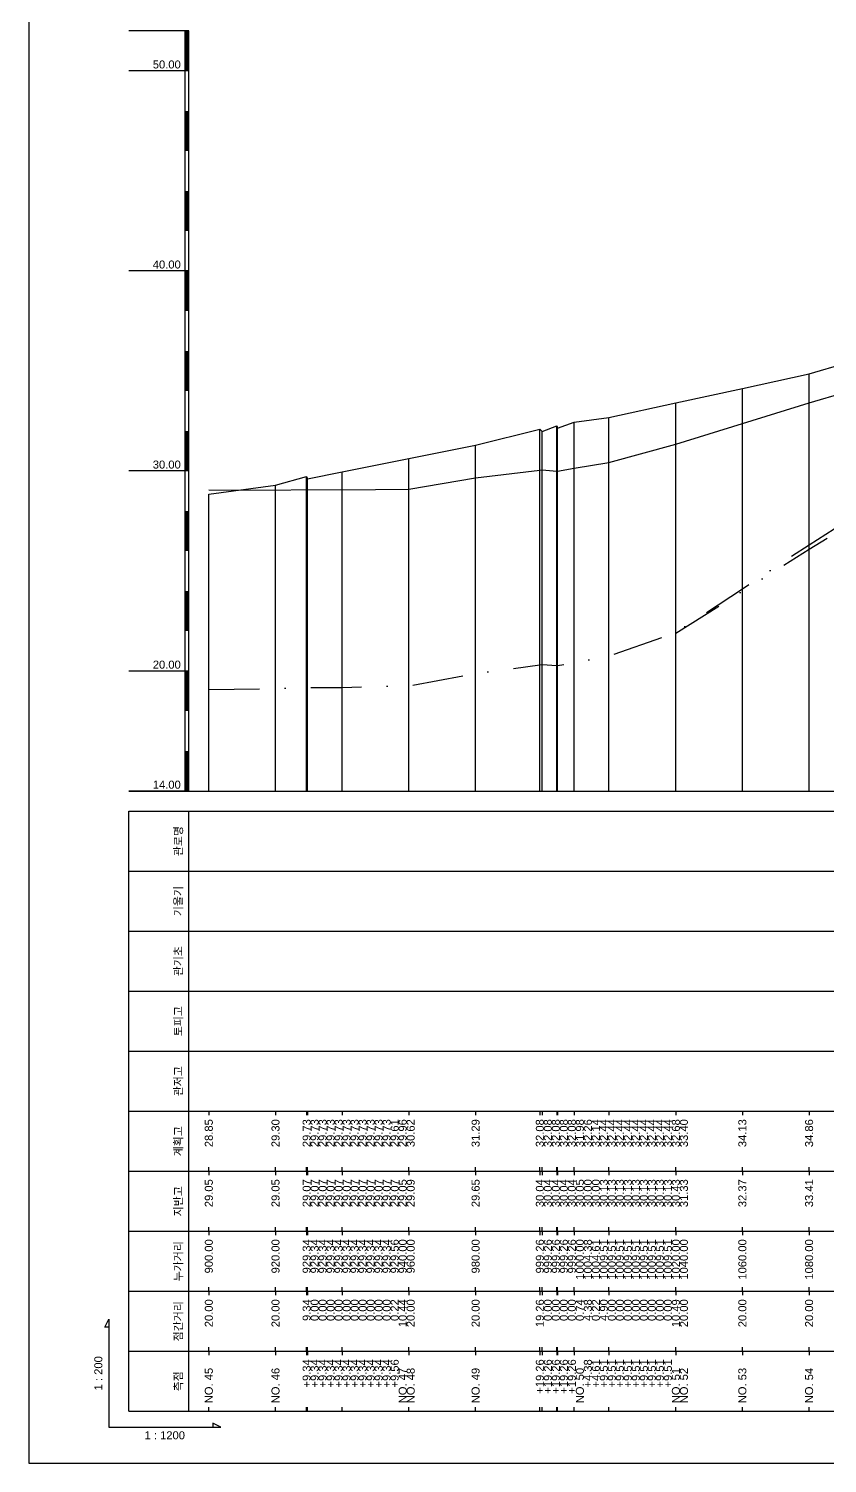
# Model space of a CAD drawing. Header units: millimetres. Extents: x -7351 to 135086, y 1419 to 5643.
# Drawn here: x 46460.4 to 46659.9, y 1419 to 1777.6 of the extents above; entities that cross this region are included whole.
import ezdxf
from ezdxf.enums import TextEntityAlignment as Align

# ---------------------------------------------------------------- set-up
doc = ezdxf.new("R2010")
doc.units = ezdxf.units.MM
doc.linetypes.add('DASHDOT', pattern=[25.4, 12.7, -6.35, 0, -6.35])
doc.linetypes.add('DIVIDE', pattern=[31.75, 12.7, -6.35, 0, -6.35, 0, -6.35])
for name, color, linetype in [('KZ_종단_계획선', 1, 'Continuous'), ('KZ_종단_도각', 7, 'Continuous'), ('KZ_종단_수직선', 7, 'Continuous'), ('KZ_종단_암선1', 56, 'DASHDOT'), ('KZ_종단_암선2', 4, 'DIVIDE'), ('KZ_종단_지반선', 3, 'Continuous'), ('KZ_종단_테이블문자', 7, 'Continuous'), ('KZ_종단_테이블선', 7, 'Continuous'), ('KZ_종단_폴대', 7, 'Continuous')]:
    doc.layers.add(name, color=color, linetype=linetype)
doc.styles.get("Standard").update_dxf_attribs({"font": 'arial.ttf'})

msp = doc.modelspace()

# ---------------------------------------------------------------- linework, layer by layer
at = {"layer": 'KZ_종단_계획선'}
msp.add_lwpolyline([(46505.36, 1661.27), (46505.36, 1661.27), (46522.03, 1663.52), (46529.81, 1665.7), (46529.81, 1665.7), (46529.81, 1665.7), (46529.81, 1665.7), (46529.81, 1665.7), (46529.81, 1665.7), (46529.81, 1665.7), (46529.81, 1665.7), (46529.81, 1665.7), (46529.81, 1665.7), (46529.81, 1665.7), (46530, 1665.07), (46538.69, 1666.82), (46555.36, 1670.16), (46572.03, 1673.51), (46588.07, 1677.45), (46588.07, 1677.45), (46588.07, 1677.45), (46588.07, 1677.45), (46588.07, 1677.45), (46588.69, 1676.91), (46592.35, 1678.34), (46592.53, 1677.72), (46596.62, 1679.24), (46596.62, 1679.24), (46596.62, 1679.24), (46596.62, 1679.24), (46596.62, 1679.24), (46596.62, 1679.24), (46596.62, 1679.24), (46596.62, 1679.24), (46596.62, 1679.24), (46605.36, 1680.44), (46622.03, 1684.06), (46638.69, 1687.69), (46655.36, 1691.32), (46664.47, 1693.97)], dxfattribs=at)
at = {"layer": 'KZ_종단_도각'}
msp.add_lwpolyline([(46460.36, 1419.04), (47301.36, 1419.04), (47301.36, 2013.04), (46460.36, 2013.04)], close=True, dxfattribs=at)
at = {"layer": 'KZ_종단_수직선'}
for p, q in [((46655.36, 1587.04), (46655.36, 1691.32)), ((46638.69, 1587.04), (46638.69, 1687.69)), ((46622.03, 1587.04), (46622.03, 1684.06)), ((46592.34, 1587.04), (46592.34, 1678.34)), ((46596.62, 1587.04), (46596.62, 1679.24)), ((46596.62, 1587.04), (46596.62, 1679.24)), ((46596.62, 1587.04), (46596.62, 1679.24)), ((46596.62, 1587.04), (46596.62, 1679.24)), ((46596.62, 1587.04), (46596.62, 1679.24)), ((46596.62, 1587.04), (46596.62, 1679.24)), ((46596.62, 1587.04), (46596.62, 1679.24)), ((46596.62, 1587.04), (46596.62, 1679.24)), ((46596.62, 1587.04), (46596.62, 1679.24)), ((46605.36, 1587.04), (46605.36, 1680.44)), ((46588.08, 1587.04), (46588.08, 1677.45)), ((46588.08, 1587.04), (46588.08, 1677.45)), ((46588.08, 1587.04), (46588.08, 1677.45)), ((46588.08, 1587.04), (46588.08, 1677.45)), ((46588.08, 1587.04), (46588.08, 1677.45)), ((46588.69, 1587.04), (46588.69, 1676.91)), ((46592.53, 1587.04), (46592.53, 1677.72)), ((46572.03, 1587.04), (46572.03, 1673.51)), ((46555.36, 1587.04), (46555.36, 1670.16)), ((46529.81, 1587.04), (46529.81, 1665.7)), ((46529.81, 1587.04), (46529.81, 1665.7)), ((46529.81, 1587.04), (46529.81, 1665.7)), ((46529.81, 1587.04), (46529.81, 1665.7)), ((46529.81, 1587.04), (46529.81, 1665.7)), ((46529.81, 1587.04), (46529.81, 1665.7)), ((46529.81, 1587.04), (46529.81, 1665.7)), ((46529.81, 1587.04), (46529.81, 1665.7)), ((46529.81, 1587.04), (46529.81, 1665.7)), ((46529.81, 1587.04), (46529.81, 1665.7)), ((46529.81, 1587.04), (46529.81, 1665.7)), ((46529.99, 1587.04), (46529.99, 1665.07)), ((46538.69, 1587.04), (46538.69, 1666.82)), ((46505.36, 1587.04), (46505.36, 1661.27)), ((46522.03, 1587.04), (46522.03, 1663.52))]:
    msp.add_line(p, q, dxfattribs=at)
at = {"layer": 'KZ_종단_암선1', "flags": 128}
msp.add_lwpolyline([(46505.36, 1612.46), (46522.03, 1612.66), (46529.81, 1612.88), (46529.81, 1612.88), (46529.81, 1612.88), (46529.81, 1612.88), (46529.81, 1612.88), (46529.81, 1612.88), (46529.81, 1612.88), (46529.81, 1612.88), (46529.81, 1612.88), (46529.81, 1612.88), (46529.81, 1612.88), (46529.99, 1612.88), (46538.69, 1612.95), (46555.36, 1613.37), (46572.03, 1616.43), (46588.08, 1618.59), (46588.08, 1618.59), (46588.08, 1618.59), (46588.08, 1618.59), (46588.08, 1618.59), (46588.69, 1618.67), (46592.34, 1618.44), (46592.53, 1618.43), (46596.62, 1619.18), (46596.62, 1619.18), (46596.62, 1619.18), (46596.62, 1619.18), (46596.62, 1619.18), (46596.62, 1619.18), (46596.62, 1619.18), (46596.62, 1619.18), (46596.62, 1619.18), (46605.36, 1620.78), (46622.03, 1626.64), (46638.69, 1637.61), (46655.36, 1648.61), (46664.47, 1654.38), (46664.47, 1654.38), (46664.47, 1654.38), (46664.47, 1654.38), (46664.47, 1654.38), (46664.65, 1654.5), (46672.03, 1658.18), (46688.69, 1665.78), (46705.36, 1670.95), (46722.03, 1676.52), (46731.93, 1679.6), (46731.93, 1679.6), (46731.93, 1679.6), (46731.93, 1679.6), (46731.93, 1679.6), (46732.66, 1679.83), (46738.69, 1682.34), (46753.05, 1687.42), (46755.36, 1688.24), (46772.03, 1695.33), (46788.69, 1703.24), (46805.36, 1710.37), (46809.89, 1712.49)], dxfattribs=at)
at = {"layer": 'KZ_종단_암선2', "flags": 128}
msp.add_lwpolyline([(46622.03, 1626.54), (46638.69, 1637), (46655.36, 1647.49), (46664.47, 1652.98), (46664.47, 1652.98), (46664.47, 1652.98), (46664.47, 1652.98), (46664.47, 1652.98), (46664.65, 1653.1), (46672.03, 1656.73), (46688.69, 1664.29), (46705.36, 1669.43), (46722.03, 1674.98), (46731.93, 1678.03), (46731.93, 1678.03), (46731.93, 1678.03), (46731.93, 1678.03), (46731.93, 1678.03), (46732.66, 1678.26), (46738.69, 1680.75), (46753.05, 1685.79), (46755.36, 1686.6), (46772.03, 1693.62), (46788.69, 1701.45), (46805.36, 1708.48), (46809.89, 1710.58)], dxfattribs=at)
at = {"layer": 'KZ_종단_지반선', "flags": 128}
msp.add_lwpolyline([(46505.36, 1662.31), (46522.03, 1662.27), (46529.81, 1662.37), (46529.81, 1662.37), (46529.81, 1662.37), (46529.81, 1662.37), (46529.81, 1662.37), (46529.81, 1662.37), (46529.81, 1662.37), (46529.81, 1662.37), (46529.81, 1662.37), (46529.81, 1662.37), (46529.81, 1662.37), (46529.99, 1662.37), (46538.69, 1662.31), (46555.36, 1662.49), (46572.03, 1665.31), (46588.08, 1667.23), (46588.08, 1667.23), (46588.08, 1667.23), (46588.08, 1667.23), (46588.08, 1667.23), (46588.69, 1667.31), (46592.34, 1667.03), (46592.53, 1667.02), (46596.62, 1667.71), (46596.62, 1667.71), (46596.62, 1667.71), (46596.62, 1667.71), (46596.62, 1667.71), (46596.62, 1667.71), (46596.62, 1667.71), (46596.62, 1667.71), (46596.62, 1667.71), (46605.36, 1669.18), (46622.03, 1673.71), (46638.69, 1678.89), (46655.36, 1684.1), (46664.47, 1686.7)], dxfattribs=at)
at = {"layer": 'KZ_종단_테이블선'}
for p, q in [((46485.36, 1587.04), (46814.89, 1587.04)), ((46485.36, 1567.04), (46485.36, 1582.04)), ((46485.36, 1582.04), (46814.89, 1582.04)), ((46500.36, 1567.04), (46500.36, 1582.04)), ((46485.36, 1552.04), (46485.36, 1567.04)), ((46485.36, 1567.04), (46814.89, 1567.04)), ((46500.36, 1552.04), (46500.36, 1567.04)), ((46485.36, 1537.04), (46485.36, 1552.04)), ((46485.36, 1552.04), (46814.89, 1552.04)), ((46500.36, 1537.04), (46500.36, 1552.04)), ((46485.36, 1522.04), (46485.36, 1537.04)), ((46485.36, 1537.04), (46814.89, 1537.04)), ((46500.36, 1522.04), (46500.36, 1537.04)), ((46485.36, 1507.04), (46485.36, 1522.04)), ((46485.36, 1522.04), (46814.89, 1522.04)), ((46500.36, 1507.04), (46500.36, 1522.04)), ((46485.36, 1492.04), (46485.36, 1507.04)), ((46485.36, 1507.04), (46814.89, 1507.04)), ((46500.36, 1492.04), (46500.36, 1507.04)), ((46505.36, 1507.04), (46505.36, 1506.04)), ((46522.03, 1507.04), (46522.03, 1506.04)), ((46529.81, 1507.04), (46529.81, 1506.04)), ((46529.81, 1507.04), (46529.81, 1506.04)), ((46529.81, 1507.04), (46529.81, 1506.04)), ((46529.81, 1507.04), (46529.81, 1506.04)), ((46529.81, 1507.04), (46529.81, 1506.04)), ((46529.81, 1507.04), (46529.81, 1506.04)), ((46529.81, 1507.04), (46529.81, 1506.04)), ((46529.81, 1507.04), (46529.81, 1506.04)), ((46529.81, 1507.04), (46529.81, 1506.04)), ((46529.81, 1507.04), (46529.81, 1506.04)), ((46529.81, 1507.04), (46529.81, 1506.04)), ((46529.99, 1507.04), (46529.99, 1506.04)), ((46538.69, 1507.04), (46538.69, 1506.04)), ((46555.36, 1507.04), (46555.36, 1506.04)), ((46572.03, 1507.04), (46572.03, 1506.04)), ((46588.08, 1507.04), (46588.08, 1506.04)), ((46588.08, 1507.04), (46588.08, 1506.04)), ((46588.08, 1507.04), (46588.08, 1506.04)), ((46588.08, 1507.04), (46588.08, 1506.04)), ((46588.08, 1507.04), (46588.08, 1506.04)), ((46588.69, 1507.04), (46588.69, 1506.04)), ((46592.34, 1507.04), (46592.34, 1506.04)), ((46592.53, 1507.04), (46592.53, 1506.04)), ((46596.62, 1507.04), (46596.62, 1506.04)), ((46596.62, 1507.04), (46596.62, 1506.04)), ((46596.62, 1507.04), (46596.62, 1506.04)), ((46596.62, 1507.04), (46596.62, 1506.04)), ((46596.62, 1507.04), (46596.62, 1506.04)), ((46596.62, 1507.04), (46596.62, 1506.04)), ((46596.62, 1507.04), (46596.62, 1506.04)), ((46596.62, 1507.04), (46596.62, 1506.04)), ((46596.62, 1507.04), (46596.62, 1506.04)), ((46605.36, 1507.04), (46605.36, 1506.04)), ((46622.03, 1507.04), (46622.03, 1506.04)), ((46638.69, 1507.04), (46638.69, 1506.04)), ((46655.36, 1507.04), (46655.36, 1506.04)), ((46485.36, 1477.04), (46485.36, 1492.04)), ((46485.36, 1492.04), (46814.89, 1492.04)), ((46500.36, 1477.04), (46500.36, 1492.04)), ((46505.36, 1492.04), (46505.36, 1493.04)), ((46505.36, 1492.04), (46505.36, 1491.04)), ((46522.03, 1492.04), (46522.03, 1493.04)), ((46522.03, 1492.04), (46522.03, 1491.04)), ((46529.81, 1492.04), (46529.81, 1493.04)), ((46529.81, 1492.04), (46529.81, 1493.04)), ((46529.81, 1492.04), (46529.81, 1493.04)), ((46529.81, 1492.04), (46529.81, 1493.04)), ((46529.81, 1492.04), (46529.81, 1493.04)), ((46529.81, 1492.04), (46529.81, 1493.04)), ((46529.81, 1492.04), (46529.81, 1493.04)), ((46529.81, 1492.04), (46529.81, 1493.04)), ((46529.81, 1492.04), (46529.81, 1493.04)), ((46529.81, 1492.04), (46529.81, 1493.04)), ((46529.81, 1492.04), (46529.81, 1493.04)), ((46529.81, 1492.04), (46529.81, 1491.04)), ((46529.81, 1492.04), (46529.81, 1491.04)), ((46529.81, 1492.04), (46529.81, 1491.04)), ((46529.81, 1492.04), (46529.81, 1491.04)), ((46529.81, 1492.04), (46529.81, 1491.04)), ((46529.81, 1492.04), (46529.81, 1491.04)), ((46529.81, 1492.04), (46529.81, 1491.04)), ((46529.81, 1492.04), (46529.81, 1491.04)), ((46529.81, 1492.04), (46529.81, 1491.04)), ((46529.81, 1492.04), (46529.81, 1491.04)), ((46529.81, 1492.04), (46529.81, 1491.04)), ((46529.99, 1492.04), (46529.99, 1493.04)), ((46529.99, 1492.04), (46529.99, 1491.04)), ((46538.69, 1492.04), (46538.69, 1493.04)), ((46538.69, 1492.04), (46538.69, 1491.04)), ((46555.36, 1492.04), (46555.36, 1493.04)), ((46555.36, 1492.04), (46555.36, 1491.04)), ((46572.03, 1492.04), (46572.03, 1493.04)), ((46572.03, 1492.04), (46572.03, 1491.04)), ((46588.08, 1492.04), (46588.08, 1493.04)), ((46588.08, 1492.04), (46588.08, 1493.04)), ((46588.08, 1492.04), (46588.08, 1493.04)), ((46588.08, 1492.04), (46588.08, 1493.04)), ((46588.08, 1492.04), (46588.08, 1493.04)), ((46588.08, 1492.04), (46588.08, 1491.04)), ((46588.08, 1492.04), (46588.08, 1491.04)), ((46588.08, 1492.04), (46588.08, 1491.04)), ((46588.08, 1492.04), (46588.08, 1491.04)), ((46588.08, 1492.04), (46588.08, 1491.04)), ((46588.69, 1492.04), (46588.69, 1493.04)), ((46588.69, 1492.04), (46588.69, 1491.04)), ((46592.34, 1492.04), (46592.34, 1493.04)), ((46592.34, 1492.04), (46592.34, 1491.04)), ((46592.53, 1492.04), (46592.53, 1493.04)), ((46592.53, 1492.04), (46592.53, 1491.04)), ((46596.62, 1492.04), (46596.62, 1493.04)), ((46596.62, 1492.04), (46596.62, 1493.04)), ((46596.62, 1492.04), (46596.62, 1493.04)), ((46596.62, 1492.04), (46596.62, 1493.04)), ((46596.62, 1492.04), (46596.62, 1493.04)), ((46596.62, 1492.04), (46596.62, 1493.04)), ((46596.62, 1492.04), (46596.62, 1493.04)), ((46596.62, 1492.04), (46596.62, 1493.04)), ((46596.62, 1492.04), (46596.62, 1493.04)), ((46596.62, 1492.04), (46596.62, 1491.04)), ((46596.62, 1492.04), (46596.62, 1491.04)), ((46596.62, 1492.04), (46596.62, 1491.04)), ((46596.62, 1492.04), (46596.62, 1491.04)), ((46596.62, 1492.04), (46596.62, 1491.04)), ((46596.62, 1492.04), (46596.62, 1491.04)), ((46596.62, 1492.04), (46596.62, 1491.04)), ((46596.62, 1492.04), (46596.62, 1491.04)), ((46596.62, 1492.04), (46596.62, 1491.04)), ((46605.36, 1492.04), (46605.36, 1493.04)), ((46605.36, 1492.04), (46605.36, 1491.04)), ((46622.03, 1492.04), (46622.03, 1493.04)), ((46622.03, 1492.04), (46622.03, 1491.04)), ((46638.69, 1492.04), (46638.69, 1493.04)), ((46638.69, 1492.04), (46638.69, 1491.04)), ((46655.36, 1492.04), (46655.36, 1493.04)), ((46655.36, 1492.04), (46655.36, 1491.04)), ((46505.36, 1477.04), (46505.36, 1478.04)), ((46522.03, 1477.04), (46522.03, 1478.04)), ((46529.81, 1477.04), (46529.81, 1478.04)), ((46529.81, 1477.04), (46529.81, 1478.04)), ((46529.81, 1477.04), (46529.81, 1478.04)), ((46529.81, 1477.04), (46529.81, 1478.04)), ((46529.81, 1477.04), (46529.81, 1478.04)), ((46529.81, 1477.04), (46529.81, 1478.04)), ((46529.81, 1477.04), (46529.81, 1478.04)), ((46529.81, 1477.04), (46529.81, 1478.04)), ((46529.81, 1477.04), (46529.81, 1478.04)), ((46529.81, 1477.04), (46529.81, 1478.04)), ((46529.81, 1477.04), (46529.81, 1478.04)), ((46529.99, 1477.04), (46529.99, 1478.04)), ((46538.69, 1477.04), (46538.69, 1478.04)), ((46555.36, 1477.04), (46555.36, 1478.04)), ((46572.03, 1477.04), (46572.03, 1478.04)), ((46588.08, 1477.04), (46588.08, 1478.04)), ((46588.08, 1477.04), (46588.08, 1478.04)), ((46588.08, 1477.04), (46588.08, 1478.04)), ((46588.08, 1477.04), (46588.08, 1478.04)), ((46588.08, 1477.04), (46588.08, 1478.04)), ((46588.69, 1477.04), (46588.69, 1478.04)), ((46592.34, 1477.04), (46592.34, 1478.04)), ((46592.53, 1477.04), (46592.53, 1478.04)), ((46596.62, 1477.04), (46596.62, 1478.04)), ((46596.62, 1477.04), (46596.62, 1478.04)), ((46596.62, 1477.04), (46596.62, 1478.04)), ((46596.62, 1477.04), (46596.62, 1478.04)), ((46596.62, 1477.04), (46596.62, 1478.04)), ((46596.62, 1477.04), (46596.62, 1478.04)), ((46596.62, 1477.04), (46596.62, 1478.04)), ((46596.62, 1477.04), (46596.62, 1478.04)), ((46596.62, 1477.04), (46596.62, 1478.04)), ((46605.36, 1477.04), (46605.36, 1478.04)), ((46622.03, 1477.04), (46622.03, 1478.04)), ((46638.69, 1477.04), (46638.69, 1478.04)), ((46655.36, 1477.04), (46655.36, 1478.04)), ((46485.36, 1462.04), (46485.36, 1477.04)), ((46485.36, 1477.04), (46814.89, 1477.04)), ((46500.36, 1462.04), (46500.36, 1477.04)), ((46505.36, 1477.04), (46505.36, 1476.04)), ((46522.03, 1477.04), (46522.03, 1476.04)), ((46529.81, 1477.04), (46529.81, 1476.04)), ((46529.81, 1477.04), (46529.81, 1476.04)), ((46529.81, 1477.04), (46529.81, 1476.04)), ((46529.81, 1477.04), (46529.81, 1476.04)), ((46529.81, 1477.04), (46529.81, 1476.04)), ((46529.81, 1477.04), (46529.81, 1476.04)), ((46529.81, 1477.04), (46529.81, 1476.04)), ((46529.81, 1477.04), (46529.81, 1476.04)), ((46529.81, 1477.04), (46529.81, 1476.04)), ((46529.81, 1477.04), (46529.81, 1476.04)), ((46529.81, 1477.04), (46529.81, 1476.04)), ((46529.99, 1477.04), (46529.99, 1476.04)), ((46538.69, 1477.04), (46538.69, 1476.04)), ((46555.36, 1477.04), (46555.36, 1476.04)), ((46572.03, 1477.04), (46572.03, 1476.04)), ((46588.08, 1477.04), (46588.08, 1476.04)), ((46588.08, 1477.04), (46588.08, 1476.04)), ((46588.08, 1477.04), (46588.08, 1476.04)), ((46588.08, 1477.04), (46588.08, 1476.04)), ((46588.08, 1477.04), (46588.08, 1476.04)), ((46588.69, 1477.04), (46588.69, 1476.04)), ((46592.34, 1477.04), (46592.34, 1476.04)), ((46592.53, 1477.04), (46592.53, 1476.04)), ((46596.62, 1477.04), (46596.62, 1476.04)), ((46596.62, 1477.04), (46596.62, 1476.04)), ((46596.62, 1477.04), (46596.62, 1476.04)), ((46596.62, 1477.04), (46596.62, 1476.04)), ((46596.62, 1477.04), (46596.62, 1476.04)), ((46596.62, 1477.04), (46596.62, 1476.04)), ((46596.62, 1477.04), (46596.62, 1476.04)), ((46596.62, 1477.04), (46596.62, 1476.04)), ((46596.62, 1477.04), (46596.62, 1476.04)), ((46605.36, 1477.04), (46605.36, 1476.04)), ((46622.03, 1477.04), (46622.03, 1476.04)), ((46638.69, 1477.04), (46638.69, 1476.04)), ((46655.36, 1477.04), (46655.36, 1476.04)), ((46505.36, 1462.04), (46505.36, 1463.04)), ((46522.03, 1462.04), (46522.03, 1463.04)), ((46529.81, 1462.04), (46529.81, 1463.04)), ((46529.81, 1462.04), (46529.81, 1463.04)), ((46529.81, 1462.04), (46529.81, 1463.04)), ((46529.81, 1462.04), (46529.81, 1463.04)), ((46529.81, 1462.04), (46529.81, 1463.04)), ((46529.81, 1462.04), (46529.81, 1463.04)), ((46529.81, 1462.04), (46529.81, 1463.04)), ((46529.81, 1462.04), (46529.81, 1463.04)), ((46529.81, 1462.04), (46529.81, 1463.04)), ((46529.81, 1462.04), (46529.81, 1463.04)), ((46529.81, 1462.04), (46529.81, 1463.04)), ((46529.99, 1462.04), (46529.99, 1463.04)), ((46538.69, 1462.04), (46538.69, 1463.04)), ((46555.36, 1462.04), (46555.36, 1463.04)), ((46572.03, 1462.04), (46572.03, 1463.04)), ((46588.08, 1462.04), (46588.08, 1463.04)), ((46588.08, 1462.04), (46588.08, 1463.04)), ((46588.08, 1462.04), (46588.08, 1463.04)), ((46588.08, 1462.04), (46588.08, 1463.04)), ((46588.08, 1462.04), (46588.08, 1463.04)), ((46588.69, 1462.04), (46588.69, 1463.04)), ((46592.34, 1462.04), (46592.34, 1463.04)), ((46592.53, 1462.04), (46592.53, 1463.04)), ((46596.62, 1462.04), (46596.62, 1463.04)), ((46596.62, 1462.04), (46596.62, 1463.04)), ((46596.62, 1462.04), (46596.62, 1463.04)), ((46596.62, 1462.04), (46596.62, 1463.04)), ((46596.62, 1462.04), (46596.62, 1463.04)), ((46596.62, 1462.04), (46596.62, 1463.04)), ((46596.62, 1462.04), (46596.62, 1463.04)), ((46596.62, 1462.04), (46596.62, 1463.04)), ((46596.62, 1462.04), (46596.62, 1463.04)), ((46605.36, 1462.04), (46605.36, 1463.04)), ((46622.03, 1462.04), (46622.03, 1463.04)), ((46638.69, 1462.04), (46638.69, 1463.04)), ((46655.36, 1462.04), (46655.36, 1463.04)), ((46485.36, 1447.04), (46485.36, 1462.04)), ((46485.36, 1462.04), (46814.89, 1462.04)), ((46500.36, 1447.04), (46500.36, 1462.04)), ((46505.36, 1462.04), (46505.36, 1461.04)), ((46522.03, 1462.04), (46522.03, 1461.04)), ((46529.81, 1462.04), (46529.81, 1461.04)), ((46529.81, 1462.04), (46529.81, 1461.04)), ((46529.81, 1462.04), (46529.81, 1461.04)), ((46529.81, 1462.04), (46529.81, 1461.04)), ((46529.81, 1462.04), (46529.81, 1461.04)), ((46529.81, 1462.04), (46529.81, 1461.04)), ((46529.81, 1462.04), (46529.81, 1461.04)), ((46529.81, 1462.04), (46529.81, 1461.04)), ((46529.81, 1462.04), (46529.81, 1461.04)), ((46529.81, 1462.04), (46529.81, 1461.04)), ((46529.81, 1462.04), (46529.81, 1461.04)), ((46529.99, 1462.04), (46529.99, 1461.04)), ((46538.69, 1462.04), (46538.69, 1461.04)), ((46555.36, 1462.04), (46555.36, 1461.04)), ((46572.03, 1462.04), (46572.03, 1461.04)), ((46588.08, 1462.04), (46588.08, 1461.04)), ((46588.08, 1462.04), (46588.08, 1461.04)), ((46588.08, 1462.04), (46588.08, 1461.04)), ((46588.08, 1462.04), (46588.08, 1461.04)), ((46588.08, 1462.04), (46588.08, 1461.04)), ((46588.69, 1462.04), (46588.69, 1461.04)), ((46592.34, 1462.04), (46592.34, 1461.04)), ((46592.53, 1462.04), (46592.53, 1461.04)), ((46596.62, 1462.04), (46596.62, 1461.04)), ((46596.62, 1462.04), (46596.62, 1461.04)), ((46596.62, 1462.04), (46596.62, 1461.04)), ((46596.62, 1462.04), (46596.62, 1461.04)), ((46596.62, 1462.04), (46596.62, 1461.04)), ((46596.62, 1462.04), (46596.62, 1461.04)), ((46596.62, 1462.04), (46596.62, 1461.04)), ((46596.62, 1462.04), (46596.62, 1461.04)), ((46596.62, 1462.04), (46596.62, 1461.04)), ((46605.36, 1462.04), (46605.36, 1461.04)), ((46622.03, 1462.04), (46622.03, 1461.04)), ((46638.69, 1462.04), (46638.69, 1461.04)), ((46655.36, 1462.04), (46655.36, 1461.04)), ((46485.36, 1432.04), (46485.36, 1447.04)), ((46485.36, 1447.04), (46814.89, 1447.04)), ((46500.36, 1432.04), (46500.36, 1447.04)), ((46505.36, 1447.04), (46505.36, 1448.04)), ((46505.36, 1447.04), (46505.36, 1446.04)), ((46522.03, 1447.04), (46522.03, 1448.04)), ((46522.03, 1447.04), (46522.03, 1446.04)), ((46529.81, 1447.04), (46529.81, 1448.04)), ((46529.81, 1447.04), (46529.81, 1448.04)), ((46529.81, 1447.04), (46529.81, 1448.04)), ((46529.81, 1447.04), (46529.81, 1448.04)), ((46529.81, 1447.04), (46529.81, 1448.04)), ((46529.81, 1447.04), (46529.81, 1448.04)), ((46529.81, 1447.04), (46529.81, 1448.04)), ((46529.81, 1447.04), (46529.81, 1448.04)), ((46529.81, 1447.04), (46529.81, 1448.04)), ((46529.81, 1447.04), (46529.81, 1448.04)), ((46529.81, 1447.04), (46529.81, 1448.04)), ((46529.81, 1447.04), (46529.81, 1446.04)), ((46529.81, 1447.04), (46529.81, 1446.04)), ((46529.81, 1447.04), (46529.81, 1446.04)), ((46529.81, 1447.04), (46529.81, 1446.04)), ((46529.81, 1447.04), (46529.81, 1446.04)), ((46529.81, 1447.04), (46529.81, 1446.04)), ((46529.81, 1447.04), (46529.81, 1446.04)), ((46529.81, 1447.04), (46529.81, 1446.04)), ((46529.81, 1447.04), (46529.81, 1446.04)), ((46529.81, 1447.04), (46529.81, 1446.04)), ((46529.81, 1447.04), (46529.81, 1446.04)), ((46529.99, 1447.04), (46529.99, 1448.04)), ((46529.99, 1447.04), (46529.99, 1446.04)), ((46538.69, 1447.04), (46538.69, 1448.04)), ((46538.69, 1447.04), (46538.69, 1446.04)), ((46555.36, 1447.04), (46555.36, 1448.04)), ((46555.36, 1447.04), (46555.36, 1446.04)), ((46572.03, 1447.04), (46572.03, 1448.04)), ((46572.03, 1447.04), (46572.03, 1446.04)), ((46588.08, 1447.04), (46588.08, 1448.04)), ((46588.08, 1447.04), (46588.08, 1448.04)), ((46588.08, 1447.04), (46588.08, 1448.04)), ((46588.08, 1447.04), (46588.08, 1448.04)), ((46588.08, 1447.04), (46588.08, 1448.04)), ((46588.08, 1447.04), (46588.08, 1446.04)), ((46588.08, 1447.04), (46588.08, 1446.04)), ((46588.08, 1447.04), (46588.08, 1446.04)), ((46588.08, 1447.04), (46588.08, 1446.04)), ((46588.08, 1447.04), (46588.08, 1446.04)), ((46588.69, 1447.04), (46588.69, 1448.04)), ((46588.69, 1447.04), (46588.69, 1446.04)), ((46592.34, 1447.04), (46592.34, 1448.04)), ((46592.34, 1447.04), (46592.34, 1446.04)), ((46592.53, 1447.04), (46592.53, 1448.04)), ((46592.53, 1447.04), (46592.53, 1446.04)), ((46596.62, 1447.04), (46596.62, 1448.04)), ((46596.62, 1447.04), (46596.62, 1448.04)), ((46596.62, 1447.04), (46596.62, 1448.04)), ((46596.62, 1447.04), (46596.62, 1448.04)), ((46596.62, 1447.04), (46596.62, 1448.04)), ((46596.62, 1447.04), (46596.62, 1448.04)), ((46596.62, 1447.04), (46596.62, 1448.04)), ((46596.62, 1447.04), (46596.62, 1448.04)), ((46596.62, 1447.04), (46596.62, 1448.04)), ((46596.62, 1447.04), (46596.62, 1446.04)), ((46596.62, 1447.04), (46596.62, 1446.04)), ((46596.62, 1447.04), (46596.62, 1446.04)), ((46596.62, 1447.04), (46596.62, 1446.04)), ((46596.62, 1447.04), (46596.62, 1446.04)), ((46596.62, 1447.04), (46596.62, 1446.04)), ((46596.62, 1447.04), (46596.62, 1446.04)), ((46596.62, 1447.04), (46596.62, 1446.04)), ((46596.62, 1447.04), (46596.62, 1446.04)), ((46605.36, 1447.04), (46605.36, 1448.04)), ((46605.36, 1447.04), (46605.36, 1446.04)), ((46622.03, 1447.04), (46622.03, 1448.04)), ((46622.03, 1447.04), (46622.03, 1446.04)), ((46638.69, 1447.04), (46638.69, 1448.04)), ((46638.69, 1447.04), (46638.69, 1446.04)), ((46655.36, 1447.04), (46655.36, 1448.04)), ((46655.36, 1447.04), (46655.36, 1446.04)), ((46485.36, 1432.04), (46814.89, 1432.04)), ((46505.36, 1432.04), (46505.36, 1433.04)), ((46522.03, 1432.04), (46522.03, 1433.04)), ((46529.81, 1432.04), (46529.81, 1433.04)), ((46529.81, 1432.04), (46529.81, 1433.04)), ((46529.81, 1432.04), (46529.81, 1433.04)), ((46529.81, 1432.04), (46529.81, 1433.04)), ((46529.81, 1432.04), (46529.81, 1433.04)), ((46529.81, 1432.04), (46529.81, 1433.04)), ((46529.81, 1432.04), (46529.81, 1433.04)), ((46529.81, 1432.04), (46529.81, 1433.04)), ((46529.81, 1432.04), (46529.81, 1433.04)), ((46529.81, 1432.04), (46529.81, 1433.04)), ((46529.81, 1432.04), (46529.81, 1433.04)), ((46529.99, 1432.04), (46529.99, 1433.04)), ((46538.69, 1432.04), (46538.69, 1433.04)), ((46555.36, 1432.04), (46555.36, 1433.04)), ((46572.03, 1432.04), (46572.03, 1433.04)), ((46588.08, 1432.04), (46588.08, 1433.04)), ((46588.08, 1432.04), (46588.08, 1433.04)), ((46588.08, 1432.04), (46588.08, 1433.04)), ((46588.08, 1432.04), (46588.08, 1433.04)), ((46588.08, 1432.04), (46588.08, 1433.04)), ((46588.69, 1432.04), (46588.69, 1433.04)), ((46592.34, 1432.04), (46592.34, 1433.04)), ((46592.53, 1432.04), (46592.53, 1433.04)), ((46596.62, 1432.04), (46596.62, 1433.04)), ((46596.62, 1432.04), (46596.62, 1433.04)), ((46596.62, 1432.04), (46596.62, 1433.04)), ((46596.62, 1432.04), (46596.62, 1433.04)), ((46596.62, 1432.04), (46596.62, 1433.04)), ((46596.62, 1432.04), (46596.62, 1433.04)), ((46596.62, 1432.04), (46596.62, 1433.04)), ((46596.62, 1432.04), (46596.62, 1433.04)), ((46596.62, 1432.04), (46596.62, 1433.04)), ((46605.36, 1432.04), (46605.36, 1433.04)), ((46622.03, 1432.04), (46622.03, 1433.04)), ((46638.69, 1432.04), (46638.69, 1433.04)), ((46655.36, 1432.04), (46655.36, 1433.04))]:
    msp.add_line(p, q, dxfattribs=at)
msp.add_lwpolyline([(46480.36, 1453.04), (46479.36, 1453.04), (46480.36, 1455.04), (46480.36, 1428.04), (46508.36, 1428.04), (46506.36, 1429.04), (46506.36, 1428.04)], dxfattribs=at)
at = {"layer": 'KZ_종단_폴대'}
for p, q in [((46500.36, 1777.04), (46485.36, 1777.04)), ((46500.36, 1767.04), (46485.36, 1767.04)), ((46500.36, 1717.04), (46485.36, 1717.04)), ((46500.36, 1667.04), (46485.36, 1667.04)), ((46500.36, 1617.04), (46485.36, 1617.04)), ((46500.36, 1587.04), (46485.36, 1587.04))]:
    msp.add_line(p, q, dxfattribs=at)
for points in [[(46499.86, 1767.04, 1, 1, 0), (46499.86, 1777.04, 1, 1, 0)], [(46499.86, 1747.04, 1, 1, 0), (46499.86, 1757.04, 1, 1, 0)], [(46499.86, 1727.04, 1, 1, 0), (46499.86, 1737.04, 1, 1, 0)], [(46499.86, 1707.04, 1, 1, 0), (46499.86, 1717.04, 1, 1, 0)], [(46499.86, 1687.04, 1, 1, 0), (46499.86, 1697.04, 1, 1, 0)], [(46499.86, 1667.04, 1, 1, 0), (46499.86, 1677.04, 1, 1, 0)], [(46499.86, 1647.04, 1, 1, 0), (46499.86, 1657.04, 1, 1, 0)], [(46499.86, 1627.04, 1, 1, 0), (46499.86, 1637.04, 1, 1, 0)], [(46499.86, 1607.04, 1, 1, 0), (46499.86, 1617.04, 1, 1, 0)], [(46499.86, 1587.04, 1, 1, 0), (46499.86, 1597.04, 1, 1, 0)]]:
    msp.add_lwpolyline(points, format="xyseb", dxfattribs=at)
msp.add_lwpolyline([(46500.36, 1587.04), (46500.36, 1777.04), (46499.36, 1777.04), (46499.36, 1587.04), (46500.36, 1587.04)], dxfattribs=at)

# ---------------------------------------------------------------- texts
at = {"layer": 'KZ_종단_테이블문자'}
for s, p in [('28.85', (46505.36, 1505.04)), ('29.30', (46522.03, 1505.04)), ('29.73', (46529.81, 1505.04)), ('29.73', (46531.81, 1505.04)), ('29.73', (46533.81, 1505.04)), ('29.73', (46535.81, 1505.04)), ('29.73', (46537.81, 1505.04)), ('29.73', (46539.81, 1505.04)), ('29.73', (46541.81, 1505.04)), ('29.73', (46543.81, 1505.04)), ('29.73', (46545.81, 1505.04)), ('29.73', (46547.81, 1505.04)), ('29.73', (46549.81, 1505.04)), ('29.61', (46551.81, 1505.04)), ('29.96', (46553.81, 1505.04)), ('30.62', (46555.81, 1505.04)), ('31.29', (46572.03, 1505.04)), ('32.08', (46588.08, 1505.04)), ('32.08', (46590.08, 1505.04)), ('32.08', (46592.08, 1505.04)), ('32.08', (46594.08, 1505.04)), ('32.08', (46596.08, 1505.04)), ('31.98', (46598.08, 1505.04)), ('32.26', (46600.08, 1505.04)), ('32.14', (46602.08, 1505.04)), ('32.44', (46604.08, 1505.04)), ('32.44', (46606.08, 1505.04)), ('32.44', (46608.08, 1505.04)), ('32.44', (46610.08, 1505.04)), ('32.44', (46612.08, 1505.04)), ('32.44', (46614.08, 1505.04)), ('32.44', (46616.08, 1505.04)), ('32.44', (46618.08, 1505.04)), ('32.44', (46620.08, 1505.04)), ('32.68', (46622.08, 1505.04)), ('33.40', (46624.08, 1505.04)), ('34.13', (46638.69, 1505.04)), ('34.86', (46655.36, 1505.04)), ('29.05', (46505.36, 1490.04)), ('29.05', (46522.03, 1490.04)), ('29.07', (46529.81, 1490.04)), ('29.07', (46531.81, 1490.04)), ('29.07', (46533.81, 1490.04)), ('29.07', (46535.81, 1490.04)), ('29.07', (46537.81, 1490.04)), ('29.07', (46539.81, 1490.04)), ('29.07', (46541.81, 1490.04)), ('29.07', (46543.81, 1490.04)), ('29.07', (46545.81, 1490.04)), ('29.07', (46547.81, 1490.04)), ('29.07', (46549.81, 1490.04)), ('29.07', (46551.81, 1490.04)), ('29.05', (46553.81, 1490.04)), ('29.09', (46555.81, 1490.04)), ('29.65', (46572.03, 1490.04)), ('30.04', (46588.08, 1490.04)), ('30.04', (46590.08, 1490.04)), ('30.04', (46592.08, 1490.04)), ('30.04', (46594.08, 1490.04)), ('30.04', (46596.08, 1490.04)), ('30.05', (46598.08, 1490.04)), ('30.00', (46600.08, 1490.04)), ('30.00', (46602.08, 1490.04)), ('30.13', (46604.08, 1490.04)), ('30.13', (46606.08, 1490.04)), ('30.13', (46608.08, 1490.04)), ('30.13', (46610.08, 1490.04)), ('30.13', (46612.08, 1490.04)), ('30.13', (46614.08, 1490.04)), ('30.13', (46616.08, 1490.04)), ('30.13', (46618.08, 1490.04)), ('30.13', (46620.08, 1490.04)), ('30.43', (46622.08, 1490.04)), ('31.33', (46624.08, 1490.04)), ('32.37', (46638.69, 1490.04)), ('33.41', (46655.36, 1490.04)), ('900.00', (46505.36, 1475.04)), ('920.00', (46522.03, 1475.04)), ('929.34', (46529.81, 1475.04)), ('929.34', (46531.81, 1475.04)), ('929.34', (46533.81, 1475.04)), ('929.34', (46535.81, 1475.04)), ('929.34', (46537.81, 1475.04)), ('929.34', (46539.81, 1475.04)), ('929.34', (46541.81, 1475.04)), ('929.34', (46543.81, 1475.04)), ('929.34', (46545.81, 1475.04)), ('929.34', (46547.81, 1475.04)), ('929.34', (46549.81, 1475.04)), ('929.56', (46551.81, 1475.04)), ('940.00', (46553.81, 1475.04)), ('960.00', (46555.81, 1475.04)), ('980.00', (46572.03, 1475.04)), ('999.26', (46588.08, 1475.04)), ('999.26', (46590.08, 1475.04)), ('999.26', (46592.08, 1475.04)), ('999.26', (46594.08, 1475.04)), ('999.26', (46596.08, 1475.04)), ('1000.00', (46598.08, 1475.04)), ('1004.38', (46600.08, 1475.04)), ('1004.61', (46602.08, 1475.04)), ('1009.51', (46604.08, 1475.04)), ('1009.51', (46606.08, 1475.04)), ('1009.51', (46608.08, 1475.04)), ('1009.51', (46610.08, 1475.04)), ('1009.51', (46612.08, 1475.04)), ('1009.51', (46614.08, 1475.04)), ('1009.51', (46616.08, 1475.04)), ('1009.51', (46618.08, 1475.04)), ('1009.51', (46620.08, 1475.04)), ('1020.00', (46622.08, 1475.04)), ('1040.00', (46624.08, 1475.04)), ('1060.00', (46638.69, 1475.04)), ('1080.00', (46655.36, 1475.04)), ('20.00', (46505.36, 1460.04)), ('20.00', (46522.03, 1460.04)), ('9.34', (46529.81, 1460.04)), ('0.00', (46531.81, 1460.04)), ('0.00', (46533.81, 1460.04)), ('0.00', (46535.81, 1460.04)), ('0.00', (46537.81, 1460.04)), ('0.00', (46539.81, 1460.04)), ('0.00', (46541.81, 1460.04)), ('0.00', (46543.81, 1460.04)), ('0.00', (46545.81, 1460.04)), ('0.00', (46547.81, 1460.04)), ('0.00', (46549.81, 1460.04)), ('0.22', (46551.81, 1460.04)), ('10.44', (46553.81, 1460.04)), ('20.00', (46555.81, 1460.04)), ('20.00', (46572.03, 1460.04)), ('19.26', (46588.08, 1460.04)), ('0.00', (46590.08, 1460.04)), ('0.00', (46592.08, 1460.04)), ('0.00', (46594.08, 1460.04)), ('0.00', (46596.08, 1460.04)), ('0.74', (46598.08, 1460.04)), ('4.38', (46600.08, 1460.04)), ('0.22', (46602.08, 1460.04)), ('4.90', (46604.08, 1460.04)), ('0.00', (46606.08, 1460.04)), ('0.00', (46608.08, 1460.04)), ('0.00', (46610.08, 1460.04)), ('0.00', (46612.08, 1460.04)), ('0.00', (46614.08, 1460.04)), ('0.00', (46616.08, 1460.04)), ('0.00', (46618.08, 1460.04)), ('0.00', (46620.08, 1460.04)), ('10.49', (46622.08, 1460.04)), ('20.00', (46624.08, 1460.04)), ('20.00', (46638.69, 1460.04)), ('20.00', (46655.36, 1460.04)), ('+9.34', (46529.81, 1445.04)), ('+9.34', (46531.81, 1445.04)), ('+9.34', (46533.81, 1445.04)), ('+9.34', (46535.81, 1445.04)), ('+9.34', (46537.81, 1445.04)), ('+9.34', (46539.81, 1445.04)), ('+9.34', (46541.81, 1445.04)), ('+9.34', (46543.81, 1445.04)), ('+9.34', (46545.81, 1445.04)), ('+9.34', (46547.81, 1445.04)), ('+9.34', (46549.81, 1445.04)), ('+9.56', (46551.81, 1445.04)), ('+19.26', (46588.08, 1445.04)), ('+19.26', (46590.08, 1445.04)), ('+19.26', (46592.08, 1445.04)), ('+19.26', (46594.08, 1445.04)), ('+19.26', (46596.08, 1445.04)), ('+4.38', (46600.08, 1445.04)), ('+4.61', (46602.08, 1445.04)), ('+9.51', (46604.08, 1445.04)), ('+9.51', (46606.08, 1445.04)), ('+9.51', (46608.08, 1445.04)), ('+9.51', (46610.08, 1445.04)), ('+9.51', (46612.08, 1445.04)), ('+9.51', (46614.08, 1445.04)), ('+9.51', (46616.08, 1445.04)), ('+9.51', (46618.08, 1445.04)), ('+9.51', (46620.08, 1445.04))]:
    msp.add_text(s, height=2, rotation=90, dxfattribs=at).set_placement(p, align=Align.MIDDLE_RIGHT)
for s, p in [('NO. 45', (46505.36, 1434.04)), ('NO. 46', (46522.03, 1434.04)), ('NO. 47', (46553.81, 1434.04)), ('NO. 48', (46555.81, 1434.04)), ('NO. 49', (46572.03, 1434.04)), ('NO. 50', (46598.08, 1434.04)), ('NO. 51', (46622.08, 1434.04)), ('NO. 52', (46624.08, 1434.04)), ('NO. 53', (46638.69, 1434.04)), ('NO. 54', (46655.36, 1434.04))]:
    msp.add_text(s, height=2, rotation=90, dxfattribs=at).set_placement(p, align=Align.MIDDLE_LEFT)
at = {"layer": 'KZ_종단_테이블선'}
for s, p in [('관로명', (46499.36, 1574.54)), ('기울기', (46499.36, 1559.54)), ('관기초', (46499.36, 1544.54)), ('토피고', (46499.36, 1529.54)), ('관저고', (46499.36, 1514.54)), ('계획고', (46499.36, 1499.54)), ('지반고', (46499.36, 1484.54)), ('누가거리', (46499.36, 1469.54)), ('점간거리', (46499.36, 1454.54)), ('1 : 200', (46479.36, 1441.54)), ('측점', (46499.36, 1439.54))]:
    msp.add_text(s, height=2, rotation=90, dxfattribs=at).set_placement(p, align=Align.BOTTOM_CENTER)
msp.add_text('1 : 1200', height=2, dxfattribs=at).set_placement((46494.36, 1427.04), align=Align.TOP_CENTER)
at = {"layer": 'KZ_종단_폴대'}
for s, p in [('50.00', (46498.36, 1767.04)), ('40.00', (46498.36, 1717.04)), ('30.00', (46498.36, 1667.04)), ('20.00', (46498.36, 1617.04)), ('14.00', (46498.36, 1587.04))]:
    msp.add_text(s, height=2, dxfattribs=at).set_placement(p, align=Align.BOTTOM_RIGHT)

doc.saveas('drawing.dxf')
